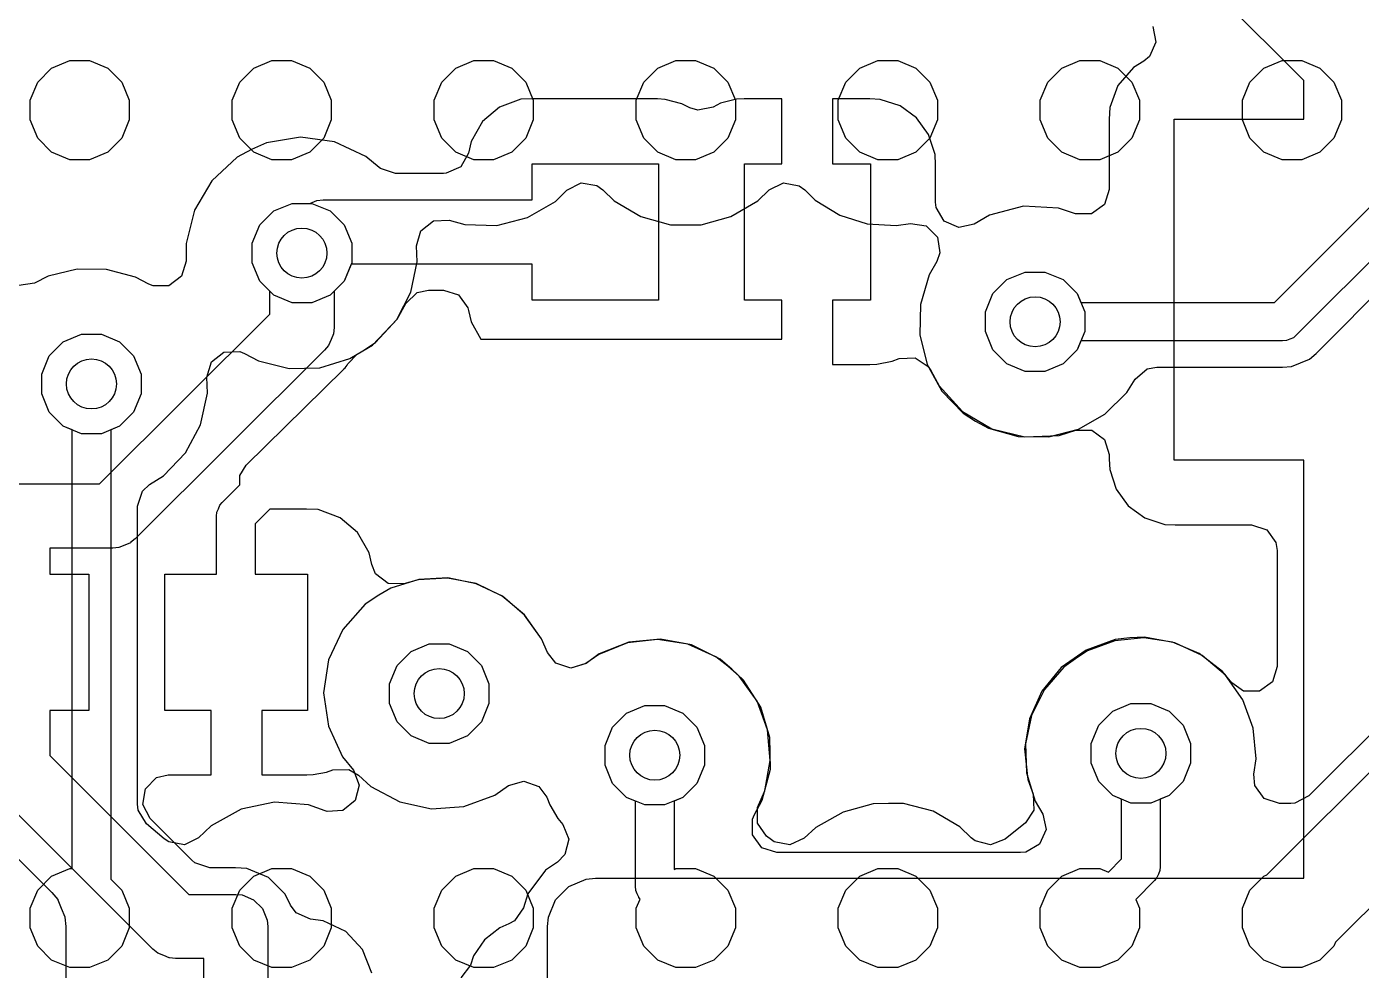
# Model space of a CAD drawing. Header units: inches. Extents: x 3.98 to 8.37, y -7.42 to -0.85.
# Drawn here: x 6.73 to 7.502, y -5.568 to -5.021 of the extents above; entities that cross this region are included whole.
import ezdxf

# ---------------------------------------------------------------- set-up
doc = ezdxf.new("R2010")
doc.units = ezdxf.units.IN
doc.header["$MEASUREMENT"] = 0
doc.layers.add('Bottom Layer', color=153, linetype='CONTINUOUS', true_color=0x4d7fc4)
doc.layers.add('Top Layer', color=13, linetype='CONTINUOUS', true_color=0xc83434)

msp = doc.modelspace()

# ---------------------------------------------------------------- linework, layer by layer
at = {"layer": 'Bottom Layer', "linetype": 'CONTINUOUS'}
for p, q in [((7.46885, -5.05249), (7.41983, -5.00346)), ((7.38141, -5.02118), (7.38327, -5.03016)), ((7.38327, -5.03016), (7.37949, -5.03853)), ((7.37623, -5.04122), (7.37024, -5.04486)), ((7.37949, -5.03853), (7.37623, -5.04122)), ((7.37024, -5.04486), (7.36132, -5.05526)), ((7.36132, -5.05526), (7.35658, -5.06813)), ((7.46885, -5.07486), (7.46885, -5.05249)), ((7.01579, -5.06332), (7.00333, -5.06782)), ((7.02234, -5.06311), (7.01579, -5.06332)), ((7.09474, -5.06311), (7.02234, -5.06311)), ((7.09929, -5.06338), (7.09474, -5.06311)), ((7.10898, -5.06596), (7.09929, -5.06338)), ((7.11349, -5.06817), (7.10898, -5.06596)), ((7.13128, -5.06563), (7.12712, -5.06789)), ((7.14044, -5.06321), (7.13128, -5.06563)), ((7.14503, -5.06311), (7.14044, -5.06321)), ((7.1668, -5.06311), (7.14503, -5.06311)), ((7.1668, -5.10066), (7.1668, -5.06311)), ((7.21767, -5.06311), (7.19604, -5.06311)), ((7.19604, -5.06311), (7.19604, -5.10066)), ((7.22361, -5.06334), (7.21767, -5.06311)), ((7.23517, -5.0671), (7.22361, -5.06334)), ((7.24477, -5.07407), (7.23517, -5.0671)), ((7.00333, -5.06782), (6.99344, -5.07616)), ((7.11809, -5.06956), (7.11349, -5.06817)), ((7.12712, -5.06789), (7.11809, -5.06956)), ((7.25174, -5.08367), (7.24477, -5.07407)), ((7.35658, -5.06813), (7.35632, -5.07485)), ((7.35632, -5.07485), (7.35632, -5.1155)), ((7.3938, -5.27219), (7.3938, -5.07486)), ((7.3938, -5.07486), (7.46885, -5.07486)), ((6.99344, -5.07616), (6.98689, -5.08775)), ((6.86855, -5.08844), (6.85982, -5.0923)), ((6.88827, -5.08531), (6.86855, -5.08844)), ((6.90778, -5.088), (6.88827, -5.08531)), ((6.9259, -5.09636), (6.90778, -5.088)), ((6.98689, -5.08775), (6.98547, -5.09444)), ((7.2555, -5.09523), (7.25174, -5.08367)), ((6.85143, -5.09683), (6.8368, -5.11046)), ((6.85982, -5.0923), (6.85143, -5.09683)), ((6.9337, -5.10282), (6.9259, -5.09636)), ((6.98547, -5.09444), (6.9809, -5.1024)), ((7.25573, -5.10117), (7.2555, -5.09523)), ((6.93444, -5.10339), (6.9337, -5.10282)), ((6.94317, -5.10623), (6.93444, -5.10339)), ((6.9809, -5.1024), (6.97252, -5.10615)), ((7.02232, -5.12156), (7.02232, -5.10066)), ((7.02232, -5.10066), (7.0954, -5.10066)), ((7.0954, -5.10066), (7.0954, -5.17959)), ((7.1451, -5.17959), (7.1451, -5.10066)), ((7.1451, -5.10066), (7.1668, -5.10066)), ((7.19604, -5.10066), (7.21818, -5.10066)), ((7.21818, -5.10066), (7.21818, -5.17959)), ((7.25573, -5.12281), (7.25573, -5.10117)), ((6.8368, -5.11046), (6.82678, -5.12747)), ((6.97094, -5.10623), (6.94317, -5.10623)), ((6.97252, -5.10615), (6.97094, -5.10623)), ((7.35632, -5.1155), (7.35349, -5.12423)), ((6.82678, -5.12747), (6.82195, -5.14685)), ((6.86462, -5.13603), (6.87272, -5.12793)), ((6.87272, -5.12793), (6.88329, -5.12355)), ((6.88329, -5.12355), (6.89366, -5.12355)), ((6.89366, -5.12355), (6.8976, -5.12192)), ((6.8976, -5.12192), (6.90122, -5.12156)), ((6.8976, -5.12192), (6.8976, -5.12192)), ((6.90122, -5.12156), (7.02232, -5.12156)), ((7.25608, -5.12603), (7.25573, -5.12281)), ((7.26075, -5.13393), (7.25608, -5.12603)), ((7.30664, -5.12519), (7.28699, -5.13036)), ((7.32694, -5.12627), (7.30664, -5.12519)), ((7.33672, -5.12957), (7.32694, -5.12627)), ((7.35349, -5.12423), (7.34606, -5.12962)), ((6.86024, -5.14661), (6.86462, -5.13603)), ((7.26917, -5.13759), (7.26075, -5.13393)), ((7.27813, -5.1356), (7.26917, -5.13759)), ((7.28699, -5.13036), (7.27813, -5.1356)), ((7.33688, -5.12962), (7.33672, -5.12957)), ((7.34606, -5.12962), (7.33688, -5.12962)), ((6.82195, -5.14685), (6.82209, -5.15696)), ((6.86024, -5.15806), (6.86024, -5.14661)), ((6.82209, -5.15696), (6.81937, -5.16572)), ((6.86462, -5.16863), (6.86024, -5.15806)), ((6.91753, -5.15869), (6.91342, -5.16863)), ((7.02232, -5.15869), (6.91753, -5.15869)), ((7.02232, -5.17959), (7.02232, -5.15869)), ((6.74206, -5.16578), (6.73423, -5.1697)), ((6.75883, -5.16163), (6.74206, -5.16578)), ((6.7759, -5.16179), (6.75883, -5.16163)), ((6.79259, -5.16624), (6.7759, -5.16179)), ((6.80034, -5.1703), (6.79259, -5.16624)), ((6.81937, -5.16572), (6.81202, -5.17122)), ((7.28894, -5.17579), (7.29703, -5.16769)), ((7.29703, -5.16769), (7.30761, -5.16331)), ((7.30761, -5.16331), (7.31906, -5.16331)), ((7.31906, -5.16331), (7.32964, -5.16769)), ((7.32964, -5.16769), (7.33773, -5.17579)), ((6.73423, -5.1697), (6.72516, -5.17107)), ((6.80284, -5.17134), (6.80034, -5.1703)), ((6.81202, -5.17122), (6.80284, -5.17134)), ((6.87045, -5.17447), (6.86462, -5.16863)), ((6.87045, -5.18774), (6.87045, -5.17447)), ((6.91342, -5.16863), (6.90758, -5.17447)), ((6.90758, -5.17447), (6.90758, -5.19545)), ((6.94911, -5.18152), (6.95575, -5.17519)), ((6.95575, -5.17519), (6.96217, -5.17373)), ((6.96217, -5.17373), (6.97094, -5.17373)), ((6.97094, -5.17373), (6.97967, -5.17657)), ((6.94418, -5.19064), (6.94911, -5.18152)), ((6.97967, -5.17657), (6.98507, -5.18399)), ((7.0954, -5.17959), (7.02232, -5.17959)), ((7.1668, -5.17959), (7.1451, -5.17959)), ((7.1668, -5.20214), (7.1668, -5.17959)), ((7.21818, -5.17959), (7.19604, -5.17959)), ((7.19604, -5.17959), (7.19604, -5.21685)), ((7.28456, -5.18636), (7.28894, -5.17579)), ((7.33773, -5.17579), (7.34211, -5.18636)), ((6.7718, -5.286), (6.87045, -5.18774)), ((6.92985, -5.2056), (6.94418, -5.19064)), ((6.98507, -5.18399), (6.98547, -5.18551)), ((6.98547, -5.18551), (6.98688, -5.19216)), ((7.28456, -5.19781), (7.28456, -5.18636)), ((7.34211, -5.18636), (7.34211, -5.19781)), ((6.90758, -5.19545), (6.90722, -5.19907)), ((6.98688, -5.19216), (6.99259, -5.20214)), ((7.28894, -5.20839), (7.28456, -5.19781)), ((7.34211, -5.19781), (7.33773, -5.20839)), ((6.74279, -5.21182), (6.75089, -5.20372)), ((6.75089, -5.20372), (6.76146, -5.19934)), ((6.76146, -5.19934), (6.77291, -5.19934)), ((6.77291, -5.19934), (6.78349, -5.20372)), ((6.78349, -5.20372), (6.79159, -5.21182)), ((6.90443, -5.20579), (6.90212, -5.2086)), ((6.90444, -5.20578), (6.90443, -5.20579)), ((6.90445, -5.20576), (6.90444, -5.20578)), ((6.90583, -5.20244), (6.90445, -5.20576)), ((6.90722, -5.19911), (6.90583, -5.20244)), ((6.90722, -5.19907), (6.90722, -5.19909)), ((6.90722, -5.19909), (6.90722, -5.19911)), ((6.92095, -5.21091), (6.92985, -5.2056)), ((6.99259, -5.20214), (7.1668, -5.20214)), ((6.73841, -5.22239), (6.74279, -5.21182)), ((6.79159, -5.21182), (6.79597, -5.22239)), ((6.90212, -5.2086), (6.79257, -5.31771)), ((6.91554, -5.21651), (6.92095, -5.21091)), ((7.23055, -5.21494), (7.23472, -5.21339)), ((7.23472, -5.21339), (7.24389, -5.21301)), ((7.24389, -5.21301), (7.25153, -5.2181)), ((7.29703, -5.21649), (7.28894, -5.20839)), ((7.33773, -5.20839), (7.32964, -5.21649)), ((6.85673, -5.27521), (6.91301, -5.21967)), ((6.91301, -5.21967), (6.91332, -5.21936)), ((6.91332, -5.21936), (6.91398, -5.21875)), ((6.91398, -5.21875), (6.9151, -5.21732)), ((6.9151, -5.21732), (6.91554, -5.21651)), ((7.19604, -5.21685), (7.21766, -5.21685)), ((7.21766, -5.21685), (7.22182, -5.21668)), ((7.22182, -5.21668), (7.23055, -5.21494)), ((7.25153, -5.2181), (7.253, -5.22035)), ((7.253, -5.22035), (7.25775, -5.22929)), ((7.30761, -5.22087), (7.29703, -5.21649)), ((7.31906, -5.22087), (7.30761, -5.22087)), ((7.32964, -5.21649), (7.31906, -5.22087)), ((6.73841, -5.23384), (6.73841, -5.22239)), ((6.79597, -5.22239), (6.79597, -5.23384)), ((7.25775, -5.22929), (7.2713, -5.24399)), ((6.74279, -5.24442), (6.73841, -5.23384)), ((6.79597, -5.23384), (6.79159, -5.24442)), ((6.75089, -5.25251), (6.74279, -5.24442)), ((6.79159, -5.24442), (6.78349, -5.25251)), ((7.2713, -5.24399), (7.28828, -5.25405)), ((6.76146, -5.2569), (6.75089, -5.25251)), ((6.78349, -5.25251), (6.77291, -5.2569)), ((6.77291, -5.2569), (6.76146, -5.2569)), ((7.28828, -5.25405), (7.30742, -5.25882)), ((7.30742, -5.25882), (7.32735, -5.25789)), ((7.32735, -5.25789), (7.33696, -5.25482)), ((7.33696, -5.25482), (7.34613, -5.25487)), ((7.34613, -5.25487), (7.35353, -5.26031)), ((7.35353, -5.26031), (7.35632, -5.26897)), ((6.85304, -5.28119), (6.85673, -5.27521)), ((7.35632, -5.26897), (7.35632, -5.2716)), ((7.35632, -5.2716), (7.35655, -5.27754)), ((7.46885, -5.27219), (7.3938, -5.27219)), ((7.46885, -5.51431), (7.46885, -5.27219)), ((6.85304, -5.28649), (6.85304, -5.28119)), ((7.35655, -5.27754), (7.36031, -5.28911)), ((6.72451, -5.286), (6.7718, -5.286)), ((6.84284, -5.29668), (6.85304, -5.28649)), ((7.36031, -5.28911), (7.36728, -5.2987)), ((6.84065, -5.30031), (6.84146, -5.29837)), ((6.84146, -5.29837), (6.84284, -5.29668)), ((6.84146, -5.29837), (6.84146, -5.29837)), ((6.84146, -5.29837), (6.84146, -5.29837)), ((7.36728, -5.2987), (7.37688, -5.30567)), ((6.83958, -5.30456), (6.83979, -5.30239)), ((6.83958, -5.33825), (6.83958, -5.30456)), ((6.83979, -5.30238), (6.84065, -5.30031)), ((6.83979, -5.30239), (6.83979, -5.30238)), ((6.83979, -5.30239), (6.83979, -5.30239)), ((6.87043, -5.30063), (6.86187, -5.30918)), ((6.89173, -5.30063), (6.87043, -5.30063)), ((6.89837, -5.30088), (6.89173, -5.30063)), ((6.9111, -5.30554), (6.89837, -5.30088)), ((6.92123, -5.3141), (6.9111, -5.30554)), ((7.37688, -5.30567), (7.38844, -5.30943)), ((6.86187, -5.30918), (6.86187, -5.33825)), ((6.92795, -5.32588), (6.92123, -5.3141)), ((7.38844, -5.30943), (7.39438, -5.30966)), ((7.39438, -5.30966), (7.43867, -5.30966)), ((7.43867, -5.30966), (7.4474, -5.3125)), ((7.4474, -5.3125), (7.45279, -5.31992)), ((6.78642, -5.32139), (6.78309, -5.32277)), ((6.78975, -5.32002), (6.78642, -5.32139)), ((6.78977, -5.32), (6.78975, -5.32002)), ((6.78978, -5.32), (6.78977, -5.32)), ((6.78981, -5.31997), (6.78978, -5.32)), ((6.79257, -5.31771), (6.78981, -5.31997)), ((7.45279, -5.31992), (7.45352, -5.32451)), ((6.77947, -5.32312), (6.74307, -5.32312)), ((6.74307, -5.32312), (6.74307, -5.33825)), ((6.78302, -5.32277), (6.77947, -5.32312)), ((6.78305, -5.32278), (6.78302, -5.32277)), ((6.78306, -5.32277), (6.78305, -5.32278)), ((6.78309, -5.32277), (6.78306, -5.32277)), ((6.92937, -5.33267), (6.92795, -5.32588)), ((7.45352, -5.32451), (7.45352, -5.39175)), ((6.93162, -5.33797), (6.92937, -5.33267)), ((6.74307, -5.33825), (6.76569, -5.33825)), ((6.76569, -5.33825), (6.76569, -5.41718)), ((6.80961, -5.41718), (6.80961, -5.33825)), ((6.80961, -5.33825), (6.83958, -5.33825)), ((6.86187, -5.33825), (6.89227, -5.33825)), ((6.89227, -5.33825), (6.89227, -5.41718)), ((6.93887, -5.3436), (6.93162, -5.33797)), ((6.94804, -5.34389), (6.93887, -5.3436)), ((6.95633, -5.34149), (6.94804, -5.34389)), ((6.97333, -5.34047), (6.95633, -5.34149)), ((6.98982, -5.3437), (6.97333, -5.34047)), ((7.00498, -5.35095), (6.98982, -5.3437)), ((7.01785, -5.36176), (7.00498, -5.35095)), ((7.02773, -5.37563), (7.01785, -5.36176)), ((7.03105, -5.38359), (7.02773, -5.37563)), ((7.09646, -5.37583), (7.07828, -5.3776)), ((7.11443, -5.37914), (7.09646, -5.37583)), ((7.37626, -5.37512), (7.35957, -5.37682)), ((7.39284, -5.37765), (7.37626, -5.37512)), ((6.94406, -5.39109), (6.95216, -5.38299)), ((6.95216, -5.38299), (6.96273, -5.37861)), ((6.96273, -5.37861), (6.97418, -5.37861)), ((6.97418, -5.37861), (6.98476, -5.38299)), ((6.98476, -5.38299), (6.99286, -5.39109)), ((7.03597, -5.38984), (7.03105, -5.38359)), ((7.07828, -5.3776), (7.06106, -5.38443)), ((7.131, -5.3874), (7.11443, -5.37914)), ((7.34363, -5.3827), (7.33673, -5.38718)), ((7.35957, -5.37682), (7.34363, -5.3827)), ((7.40827, -5.38423), (7.39284, -5.37765)), ((6.61057, -5.38918), (6.74417, -5.52244)), ((6.93968, -5.40166), (6.94406, -5.39109)), ((6.99286, -5.39109), (6.99724, -5.40166)), ((7.04469, -5.39271), (7.03597, -5.38984)), ((7.05343, -5.38992), (7.04469, -5.39271)), ((7.06106, -5.38443), (7.05343, -5.38992)), ((7.13787, -5.3933), (7.131, -5.3874)), ((7.33673, -5.38718), (7.33004, -5.39204)), ((7.42174, -5.39459), (7.40827, -5.38423)), ((7.45352, -5.39175), (7.45068, -5.40048)), ((7.14449, -5.39953), (7.13787, -5.3933)), ((7.15455, -5.41519), (7.14449, -5.39953)), ((7.33004, -5.39204), (7.31879, -5.40491)), ((7.42724, -5.40122), (7.42174, -5.39459)), ((6.93968, -5.41311), (6.93968, -5.40166)), ((6.99724, -5.40166), (6.99724, -5.41311)), ((7.31879, -5.40491), (7.31124, -5.41999)), ((7.43408, -5.40587), (7.42724, -5.40122)), ((7.44326, -5.40587), (7.43408, -5.40587)), ((7.45068, -5.40048), (7.44326, -5.40587)), ((6.94406, -5.42369), (6.93968, -5.41311)), ((6.99724, -5.41311), (6.99286, -5.42369)), ((7.07691, -5.41866), (7.08749, -5.41427)), ((7.08749, -5.41427), (7.09893, -5.41427)), ((7.09893, -5.41427), (7.10951, -5.41866)), ((7.35828, -5.41756), (7.36885, -5.41318)), ((7.36885, -5.41318), (7.3803, -5.41318)), ((7.3803, -5.41318), (7.39088, -5.41756)), ((6.76569, -5.41718), (6.74307, -5.41718)), ((6.74307, -5.41718), (6.74307, -5.44318)), ((6.83647, -5.41718), (6.80961, -5.41718)), ((6.83647, -5.45437), (6.83647, -5.41718)), ((6.89227, -5.41718), (6.8657, -5.41718)), ((6.8657, -5.41718), (6.8657, -5.45437)), ((7.06881, -5.42675), (7.07691, -5.41866)), ((7.10951, -5.41866), (7.11761, -5.42675)), ((7.15988, -5.43277), (7.15455, -5.41519)), ((7.31124, -5.41999), (7.30771, -5.43648)), ((7.35018, -5.42565), (7.35828, -5.41756)), ((7.39088, -5.41756), (7.39898, -5.42565)), ((6.95216, -5.43179), (6.94406, -5.42369)), ((6.99286, -5.42369), (6.98476, -5.43179)), ((7.06443, -5.43733), (7.06881, -5.42675)), ((7.11761, -5.42675), (7.12199, -5.43733)), ((7.3458, -5.43623), (7.35018, -5.42565)), ((7.39898, -5.42565), (7.40336, -5.43623)), ((6.96273, -5.43617), (6.95216, -5.43179)), ((6.97418, -5.43617), (6.96273, -5.43617)), ((6.98476, -5.43179), (6.97418, -5.43617)), ((7.06443, -5.44878), (7.06443, -5.43733)), ((7.12199, -5.43733), (7.12199, -5.44878)), ((7.1602, -5.45114), (7.15988, -5.43277)), ((7.30771, -5.43648), (7.30845, -5.45333)), ((7.3458, -5.44768), (7.3458, -5.43623)), ((7.40336, -5.43623), (7.40336, -5.44768)), ((6.74307, -5.44318), (6.82355, -5.52359)), ((6.89544, -5.45424), (6.90318, -5.4528)), ((6.90318, -5.4528), (6.90693, -5.45151)), ((6.90693, -5.45151), (6.91611, -5.45137)), ((6.91611, -5.45137), (6.92175, -5.45459)), ((7.06881, -5.45935), (7.06443, -5.44878)), ((7.12199, -5.44878), (7.11761, -5.45935)), ((7.15543, -5.46913), (7.1602, -5.45114)), ((7.30845, -5.45333), (7.31345, -5.46965)), ((7.35018, -5.45826), (7.3458, -5.44768)), ((7.40336, -5.44768), (7.39898, -5.45826)), ((6.79839, -5.46247), (6.80488, -5.45598)), ((6.80488, -5.45598), (6.81162, -5.45437)), ((6.81162, -5.45437), (6.83647, -5.45437)), ((6.8657, -5.45437), (6.89176, -5.45437)), ((6.89176, -5.45437), (6.89544, -5.45424)), ((6.92175, -5.45459), (6.92889, -5.4611)), ((6.92889, -5.4611), (6.94567, -5.47009)), ((7.00063, -5.46608), (7.00859, -5.46062)), ((7.00859, -5.46062), (7.0174, -5.45803)), ((7.0174, -5.45803), (7.02604, -5.4611)), ((7.02604, -5.4611), (7.03078, -5.46738)), ((7.07691, -5.46745), (7.06881, -5.45935)), ((7.11761, -5.45935), (7.10951, -5.46745)), ((7.35828, -5.46635), (7.35018, -5.45826)), ((7.39898, -5.45826), (7.39088, -5.46635)), ((6.80274, -5.55528), (6.71139, -5.464)), ((6.79696, -5.47154), (6.79839, -5.46247)), ((6.98276, -5.47266), (7.00063, -5.46608)), ((7.03078, -5.46738), (7.03249, -5.47167)), ((7.08749, -5.47183), (7.07691, -5.46745)), ((7.10951, -5.46745), (7.09893, -5.47183)), ((7.36885, -5.47074), (7.35828, -5.46635)), ((7.39088, -5.46635), (7.3803, -5.47074)), ((6.80112, -5.47972), (6.79696, -5.47154)), ((6.94567, -5.47009), (6.96403, -5.474)), ((6.96403, -5.474), (6.98276, -5.47266)), ((7.03249, -5.47167), (7.03717, -5.47959)), ((7.09893, -5.47183), (7.08749, -5.47183)), ((7.15087, -5.4774), (7.15543, -5.46913)), ((7.31345, -5.46965), (7.31778, -5.47712)), ((7.3803, -5.47074), (7.36885, -5.47074)), ((6.82524, -5.50383), (6.80112, -5.47972)), ((7.03717, -5.47959), (7.04011, -5.48312)), ((7.04011, -5.48312), (7.0435, -5.49165)), ((7.14976, -5.47997), (7.15087, -5.4774)), ((7.14976, -5.48915), (7.14976, -5.47997)), ((7.31778, -5.47712), (7.3197, -5.4861)), ((7.0435, -5.49165), (7.04123, -5.50054)), ((7.15515, -5.49658), (7.14976, -5.48915)), ((7.3197, -5.4861), (7.31598, -5.49449)), ((7.16388, -5.49941), (7.15515, -5.49658)), ((7.30493, -5.49941), (7.16388, -5.49941)), ((7.30804, -5.49909), (7.30493, -5.49941)), ((7.31598, -5.49449), (7.30804, -5.49909)), ((6.82701, -5.50535), (6.82524, -5.50383)), ((6.83574, -5.50818), (6.82701, -5.50535)), ((7.037, -5.50491), (7.02995, -5.50967)), ((7.04123, -5.50054), (7.037, -5.50491)), ((6.85063, -5.50818), (6.83574, -5.50818)), ((6.85709, -5.50859), (6.85063, -5.50818)), ((6.86958, -5.51392), (6.85709, -5.50859)), ((6.87926, -5.52353), (6.86958, -5.51392)), ((7.02995, -5.50967), (7.01981, -5.52328)), ((7.04354, -5.519), (7.05358, -5.51484)), ((7.05358, -5.51484), (7.05901, -5.51431)), ((7.05901, -5.51431), (7.39168, -5.51431)), ((7.39168, -5.51431), (7.46885, -5.51431)), ((6.74417, -5.52244), (6.74764, -5.52665)), ((7.03586, -5.52668), (7.04354, -5.519)), ((6.74764, -5.52665), (6.74765, -5.52667)), ((6.74765, -5.52667), (6.74766, -5.52668)), ((6.74766, -5.52668), (6.74972, -5.53165)), ((6.82355, -5.52359), (6.85072, -5.52359)), ((6.85072, -5.52359), (6.85434, -5.52395)), ((6.85434, -5.52395), (6.86104, -5.52672)), ((6.86104, -5.52672), (6.86616, -5.53184)), ((6.88232, -5.52981), (6.87926, -5.52353)), ((6.88562, -5.53423), (6.88232, -5.52981)), ((7.01981, -5.52328), (7.01727, -5.53138)), ((7.0317, -5.53672), (7.03586, -5.52668)), ((6.74972, -5.53165), (6.75181, -5.53669)), ((6.75181, -5.53669), (6.75181, -5.5367)), ((6.75181, -5.5367), (6.75182, -5.53672)), ((6.75182, -5.53672), (6.75235, -5.54215)), ((6.86616, -5.53184), (6.86893, -5.53853)), ((6.86893, -5.53853), (6.86929, -5.54215)), ((6.89396, -5.53805), (6.88562, -5.53423)), ((6.90135, -5.5389), (6.89396, -5.53805)), ((7.01727, -5.53138), (7.01196, -5.53887)), ((7.03116, -5.54215), (7.0317, -5.53672)), ((6.75235, -5.54215), (6.75235, -5.57584)), ((6.86929, -5.54215), (6.86929, -5.57584)), ((6.91446, -5.54519), (6.90135, -5.5389)), ((6.92414, -5.5556), (6.91446, -5.54519)), ((7.00352, -5.54288), (6.99464, -5.54986)), ((7.00885, -5.54064), (7.00352, -5.54288)), ((7.01196, -5.53887), (7.00885, -5.54064)), ((7.03116, -5.57584), (7.03116, -5.54215)), ((6.99464, -5.54986), (6.9883, -5.55913)), ((6.80554, -5.55758), (6.80274, -5.55528)), ((6.80555, -5.55759), (6.80554, -5.55758)), ((6.80556, -5.55759), (6.80555, -5.55759)), ((6.80555, -5.55759), (6.80555, -5.55759)), ((6.80898, -5.55901), (6.80556, -5.55759)), ((6.81224, -5.56036), (6.80898, -5.55901)), ((6.81225, -5.56036), (6.81224, -5.56036)), ((6.81226, -5.56036), (6.81225, -5.56036)), ((6.81225, -5.56036), (6.81225, -5.56036)), ((6.81586, -5.56072), (6.81226, -5.56036)), ((6.83216, -5.56072), (6.81586, -5.56072)), ((6.83216, -5.57584), (6.83216, -5.56072)), ((6.92948, -5.56913), (6.92414, -5.5556)), ((6.9883, -5.55913), (6.98649, -5.56454)), ((6.98649, -5.56454), (6.98104, -5.57192))]:
    msp.add_line(p, q, dxfattribs=at)
at = {"layer": 'Bottom Layer'}
for centre in [(6.88902, -5.15233), (7.31333, -5.19209), (6.76719, -5.22812), (6.96846, -5.40739), (7.09321, -5.44305), (7.37458, -5.44196)]:
    msp.add_circle(centre, 0.01447, dxfattribs=at)
at = {"layer": 'Top Layer', "linetype": 'CONTINUOUS'}
for p, q in [((6.74415, -5.0453), (6.75469, -5.04093)), ((6.75469, -5.04093), (6.7661, -5.04093)), ((6.7661, -5.04093), (6.77663, -5.0453)), ((6.86108, -5.0453), (6.87162, -5.04093)), ((6.87162, -5.04093), (6.88303, -5.04093)), ((6.88303, -5.04093), (6.89357, -5.0453)), ((6.97802, -5.0453), (6.98855, -5.04093)), ((6.98855, -5.04093), (6.99996, -5.04093)), ((6.99996, -5.04093), (7.0105, -5.0453)), ((7.09495, -5.0453), (7.10549, -5.04093)), ((7.10549, -5.04093), (7.11689, -5.04093)), ((7.11689, -5.04093), (7.12743, -5.0453)), ((7.21188, -5.0453), (7.22242, -5.04093)), ((7.22242, -5.04093), (7.23382, -5.04093)), ((7.23382, -5.04093), (7.24436, -5.0453)), ((7.32881, -5.0453), (7.33935, -5.04093)), ((7.33935, -5.04093), (7.35076, -5.04093)), ((7.35076, -5.04093), (7.36129, -5.0453)), ((7.44574, -5.0453), (7.45628, -5.04093)), ((7.45628, -5.04093), (7.46769, -5.04093)), ((7.46769, -5.04093), (7.47823, -5.0453)), ((6.73609, -5.05336), (6.74415, -5.0453)), ((6.77663, -5.0453), (6.7847, -5.05336)), ((6.85302, -5.05336), (6.86108, -5.0453)), ((6.89357, -5.0453), (6.90163, -5.05336)), ((6.96995, -5.05336), (6.97802, -5.0453)), ((7.0105, -5.0453), (7.01856, -5.05336)), ((7.08688, -5.05336), (7.09495, -5.0453)), ((7.12743, -5.0453), (7.13549, -5.05336)), ((7.20381, -5.05336), (7.21188, -5.0453)), ((7.24436, -5.0453), (7.25243, -5.05336)), ((7.32075, -5.05336), (7.32881, -5.0453)), ((7.36129, -5.0453), (7.36936, -5.05336)), ((7.43768, -5.05336), (7.44574, -5.0453)), ((7.47823, -5.0453), (7.48629, -5.05336)), ((6.73172, -5.0639), (6.73609, -5.05336)), ((6.7847, -5.05336), (6.78906, -5.0639)), ((6.84865, -5.0639), (6.85302, -5.05336)), ((6.90163, -5.05336), (6.906, -5.0639)), ((6.96559, -5.0639), (6.96995, -5.05336)), ((7.01856, -5.05336), (7.02293, -5.0639)), ((7.08252, -5.0639), (7.08688, -5.05336)), ((7.13549, -5.05336), (7.13986, -5.0639)), ((7.19945, -5.0639), (7.20381, -5.05336)), ((7.25243, -5.05336), (7.25679, -5.0639)), ((7.31638, -5.0639), (7.32075, -5.05336)), ((7.36936, -5.05336), (7.37372, -5.0639)), ((7.43331, -5.0639), (7.43768, -5.05336)), ((7.48629, -5.05336), (7.49066, -5.0639)), ((6.73172, -5.0753), (6.73172, -5.0639)), ((6.78906, -5.0639), (6.78906, -5.0753)), ((6.84865, -5.0753), (6.84865, -5.0639)), ((6.906, -5.0639), (6.906, -5.0753)), ((6.96559, -5.0753), (6.96559, -5.0639)), ((7.02293, -5.0639), (7.02293, -5.0753)), ((7.08252, -5.0753), (7.08252, -5.0639)), ((7.13986, -5.0639), (7.13986, -5.0753)), ((7.19945, -5.0753), (7.19945, -5.0639)), ((7.25679, -5.0639), (7.25679, -5.0753)), ((7.31638, -5.0753), (7.31638, -5.0639)), ((7.37372, -5.0639), (7.37372, -5.0753)), ((7.43331, -5.0753), (7.43331, -5.0639)), ((7.49066, -5.0639), (7.49066, -5.0753)), ((6.73609, -5.08584), (6.73172, -5.0753)), ((6.78906, -5.0753), (6.7847, -5.08584)), ((6.85302, -5.08584), (6.84865, -5.0753)), ((6.906, -5.0753), (6.90163, -5.08584)), ((6.96995, -5.08584), (6.96559, -5.0753)), ((7.02293, -5.0753), (7.01856, -5.08584)), ((7.08688, -5.08584), (7.08252, -5.0753)), ((7.13986, -5.0753), (7.13549, -5.08584)), ((7.20381, -5.08584), (7.19945, -5.0753)), ((7.25679, -5.0753), (7.25243, -5.08584)), ((7.32075, -5.08584), (7.31638, -5.0753)), ((7.37372, -5.0753), (7.36936, -5.08584)), ((7.43768, -5.08584), (7.43331, -5.0753)), ((7.45202, -5.18094), (7.55233, -5.08034)), ((7.49066, -5.0753), (7.48629, -5.08584)), ((6.74415, -5.09391), (6.73609, -5.08584)), ((6.7847, -5.08584), (6.77663, -5.09391)), ((6.86108, -5.09391), (6.85302, -5.08584)), ((6.90163, -5.08584), (6.89357, -5.09391)), ((6.97802, -5.09391), (6.96995, -5.08584)), ((7.01856, -5.08584), (7.0105, -5.09391)), ((7.09495, -5.09391), (7.08688, -5.08584)), ((7.13549, -5.08584), (7.12743, -5.09391)), ((7.21188, -5.09391), (7.20381, -5.08584)), ((7.25243, -5.08584), (7.24436, -5.09391)), ((7.32881, -5.09391), (7.32075, -5.08584)), ((7.36936, -5.08584), (7.36129, -5.09391)), ((7.44574, -5.09391), (7.43768, -5.08584)), ((7.48629, -5.08584), (7.47823, -5.09391)), ((6.75469, -5.09827), (6.74415, -5.09391)), ((6.7661, -5.09827), (6.75469, -5.09827)), ((6.77663, -5.09391), (6.7661, -5.09827)), ((6.87162, -5.09827), (6.86108, -5.09391)), ((6.88303, -5.09827), (6.87162, -5.09827)), ((6.89357, -5.09391), (6.88303, -5.09827)), ((6.98855, -5.09827), (6.97802, -5.09391)), ((6.99996, -5.09827), (6.98855, -5.09827)), ((7.0105, -5.09391), (6.99996, -5.09827)), ((7.10549, -5.09827), (7.09495, -5.09391)), ((7.11689, -5.09827), (7.10549, -5.09827)), ((7.12743, -5.09391), (7.11689, -5.09827)), ((7.22242, -5.09827), (7.21188, -5.09391)), ((7.23382, -5.09827), (7.22242, -5.09827)), ((7.24436, -5.09391), (7.23382, -5.09827)), ((7.33935, -5.09827), (7.32881, -5.09391)), ((7.35076, -5.09827), (7.33935, -5.09827)), ((7.36129, -5.09391), (7.35076, -5.09827)), ((7.45628, -5.09827), (7.44574, -5.09391)), ((7.46769, -5.09827), (7.45628, -5.09827)), ((7.56805, -5.09614), (7.46454, -5.19996)), ((7.47823, -5.09391), (7.46769, -5.09827)), ((7.04242, -5.11583), (7.05065, -5.11177)), ((7.05065, -5.11177), (7.0597, -5.11331)), ((7.0597, -5.11331), (7.0631, -5.11577)), ((7.15942, -5.11577), (7.16768, -5.11175)), ((7.16768, -5.11175), (7.17671, -5.11336)), ((7.17671, -5.11336), (7.18003, -5.11577)), ((7.03569, -5.12241), (7.04242, -5.11583)), ((7.0631, -5.11577), (7.06968, -5.1221)), ((7.15285, -5.1221), (7.15942, -5.11577)), ((7.18003, -5.11577), (7.18614, -5.12165)), ((6.86462, -5.13603), (6.87272, -5.12793)), ((6.87272, -5.12793), (6.88329, -5.12355)), ((6.88329, -5.12355), (6.89474, -5.12355)), ((6.89474, -5.12355), (6.90532, -5.12793)), ((6.90532, -5.12793), (6.91342, -5.13603)), ((7.01963, -5.13176), (7.03569, -5.12241)), ((7.06968, -5.1221), (7.08521, -5.13124)), ((7.13731, -5.13124), (7.15285, -5.1221)), ((7.18614, -5.12165), (7.20041, -5.13042)), ((6.86024, -5.14661), (6.86462, -5.13603)), ((6.91342, -5.13603), (6.9178, -5.14661)), ((6.95786, -5.13941), (6.96507, -5.13372)), ((6.96507, -5.13372), (6.97416, -5.13334)), ((6.97416, -5.13334), (6.98325, -5.13585)), ((6.98325, -5.13585), (7.00184, -5.13631)), ((7.00184, -5.13631), (7.01963, -5.13176)), ((7.08521, -5.13124), (7.10237, -5.13592)), ((7.10237, -5.13592), (7.12015, -5.13592)), ((7.12015, -5.13592), (7.13731, -5.13124)), ((7.20041, -5.13042), (7.21617, -5.13542)), ((7.21617, -5.13542), (7.23289, -5.13646)), ((7.23289, -5.13646), (7.24128, -5.13517)), ((7.24128, -5.13517), (7.25034, -5.13664)), ((7.25034, -5.13664), (7.2568, -5.14316)), ((6.95537, -5.14824), (6.95786, -5.13941)), ((7.2568, -5.14316), (7.2582, -5.15223)), ((7.47608, -5.21056), (7.54797, -5.13794)), ((6.86024, -5.15806), (6.86024, -5.14661)), ((6.9178, -5.14661), (6.9178, -5.15806)), ((6.95573, -5.15736), (6.95537, -5.14824)), ((7.2582, -5.15223), (7.25646, -5.15717)), ((6.86462, -5.16863), (6.86024, -5.15806)), ((6.9178, -5.15806), (6.91342, -5.16863)), ((6.9521, -5.175), (6.95573, -5.15736)), ((7.25646, -5.15717), (7.252, -5.16502)), ((7.252, -5.16502), (7.24702, -5.18213)), ((7.28894, -5.17579), (7.29703, -5.16769)), ((7.29703, -5.16769), (7.30761, -5.16331)), ((7.30761, -5.16331), (7.31906, -5.16331)), ((7.31906, -5.16331), (7.32964, -5.16769)), ((7.32964, -5.16769), (7.33773, -5.17579)), ((6.87272, -5.17673), (6.86462, -5.16863)), ((6.91342, -5.16863), (6.90532, -5.17673)), ((6.94395, -5.19081), (6.9521, -5.175)), ((6.88329, -5.18111), (6.87272, -5.17673)), ((6.89474, -5.18111), (6.88329, -5.18111)), ((6.90532, -5.17673), (6.89474, -5.18111)), ((7.24702, -5.18213), (7.24666, -5.19972)), ((7.28456, -5.18636), (7.28894, -5.17579)), ((7.33773, -5.17579), (7.33987, -5.18094)), ((7.33987, -5.18094), (7.45202, -5.18094)), ((6.93167, -5.20403), (6.94395, -5.19081)), ((7.28456, -5.19781), (7.28456, -5.18636)), ((7.28894, -5.20839), (7.28456, -5.19781)), ((6.74279, -5.21182), (6.75089, -5.20372)), ((6.75089, -5.20372), (6.76146, -5.19934)), ((6.76146, -5.19934), (6.77291, -5.19934)), ((6.77291, -5.19934), (6.78349, -5.20372)), ((6.78349, -5.20372), (6.79159, -5.21182)), ((6.92432, -5.20888), (6.93167, -5.20403)), ((7.24666, -5.19972), (7.25087, -5.2168)), ((7.33987, -5.20323), (7.33773, -5.20839)), ((7.45665, -5.20323), (7.33987, -5.20323)), ((7.45882, -5.20302), (7.45665, -5.20323)), ((7.45883, -5.20302), (7.45882, -5.20302)), ((7.45884, -5.20302), (7.45883, -5.20302)), ((7.46088, -5.20217), (7.45884, -5.20302)), ((7.46284, -5.20135), (7.46088, -5.20217)), ((7.46285, -5.20135), (7.46284, -5.20135)), ((7.46454, -5.19996), (7.46285, -5.20135)), ((7.46285, -5.20135), (7.46285, -5.20135)), ((6.73841, -5.22239), (6.74279, -5.21182)), ((6.79159, -5.21182), (6.79597, -5.22239)), ((6.83663, -5.21529), (6.84389, -5.20968)), ((6.84389, -5.20968), (6.85306, -5.20941)), ((6.85306, -5.20941), (6.85579, -5.21051)), ((6.85579, -5.21051), (6.86394, -5.21478)), ((6.89939, -5.21871), (6.91672, -5.21339)), ((6.91672, -5.21339), (6.92432, -5.20888)), ((7.29703, -5.21649), (7.28894, -5.20839)), ((7.33773, -5.20839), (7.32964, -5.21649)), ((7.46174, -5.218), (7.47225, -5.2138)), ((7.47225, -5.2138), (7.47608, -5.21056)), ((6.83405, -5.2241), (6.83663, -5.21529)), ((6.86394, -5.21478), (6.88152, -5.21918)), ((6.88152, -5.21918), (6.89939, -5.21871)), ((7.25087, -5.2168), (7.25937, -5.2322)), ((7.30761, -5.22087), (7.29703, -5.21649)), ((7.31906, -5.22087), (7.30761, -5.22087)), ((7.32964, -5.21649), (7.31906, -5.22087)), ((7.37126, -5.2253), (7.37829, -5.21939)), ((7.37829, -5.21939), (7.38386, -5.21831)), ((7.38386, -5.21831), (7.45651, -5.21831)), ((7.45651, -5.21831), (7.46174, -5.218)), ((6.73841, -5.23384), (6.73841, -5.22239)), ((6.79597, -5.22239), (6.79597, -5.23384)), ((6.83433, -5.23353), (6.83405, -5.2241)), ((7.36647, -5.23298), (7.37126, -5.2253)), ((6.74279, -5.24442), (6.73841, -5.23384)), ((6.79597, -5.23384), (6.79159, -5.24442)), ((6.83036, -5.25172), (6.83433, -5.23353)), ((7.25937, -5.2322), (7.27174, -5.24502)), ((7.35375, -5.24554), (7.36647, -5.23298)), ((6.75089, -5.25251), (6.74279, -5.24442)), ((6.79159, -5.24442), (6.78349, -5.25251)), ((7.27174, -5.24502), (7.27891, -5.24963)), ((6.75604, -5.25465), (6.75089, -5.25251)), ((6.78349, -5.25251), (6.77833, -5.25465)), ((6.82171, -5.26793), (6.83036, -5.25172)), ((7.27891, -5.24963), (7.28641, -5.25376)), ((7.33839, -5.25426), (7.35375, -5.24554)), ((6.75604, -5.50866), (6.75604, -5.25465)), ((6.77833, -5.25465), (6.77833, -5.51472)), ((7.28641, -5.25376), (7.30365, -5.25855)), ((7.30365, -5.25855), (7.3213, -5.2587)), ((7.3213, -5.2587), (7.33839, -5.25426)), ((6.8088, -5.28134), (6.82171, -5.26793)), ((6.8008, -5.28636), (6.8088, -5.28134)), ((6.79385, -5.29893), (6.79669, -5.29021)), ((6.79669, -5.29021), (6.8008, -5.28636)), ((6.79385, -5.47141), (6.79385, -5.29893)), ((6.95674, -5.34125), (6.94049, -5.34628)), ((6.97349, -5.34041), (6.95674, -5.34125)), ((6.98992, -5.34375), (6.97349, -5.34041)), ((7.00502, -5.35105), (6.98992, -5.34375)), ((6.93346, -5.3503), (6.92562, -5.35555)), ((6.94049, -5.34628), (6.93346, -5.3503)), ((7.01784, -5.36187), (7.00502, -5.35105)), ((6.92562, -5.35555), (6.91259, -5.37025)), ((7.02772, -5.37571), (7.01784, -5.36187)), ((6.91259, -5.37025), (6.9044, -5.38783)), ((7.03108, -5.38365), (7.02772, -5.37571)), ((7.09488, -5.37604), (7.07735, -5.37802)), ((7.1123, -5.37879), (7.09488, -5.37604)), ((7.35972, -5.3761), (7.34293, -5.38218)), ((7.36823, -5.37514), (7.35972, -5.3761)), ((7.37674, -5.37474), (7.36823, -5.37514)), ((7.39422, -5.37793), (7.37674, -5.37474)), ((6.94406, -5.39109), (6.95216, -5.38299)), ((6.95216, -5.38299), (6.96273, -5.37861)), ((6.96273, -5.37861), (6.97418, -5.37861)), ((6.97418, -5.37861), (6.98476, -5.38299)), ((6.98476, -5.38299), (6.99286, -5.39109)), ((7.03593, -5.38981), (7.03108, -5.38365)), ((7.07735, -5.37802), (7.06076, -5.38468)), ((7.12859, -5.38618), (7.1123, -5.37879)), ((7.34293, -5.38218), (7.32853, -5.39234)), ((7.41007, -5.3854), (7.39422, -5.37793)), ((7.55487, -5.38352), (7.47183, -5.46656)), ((6.9044, -5.38783), (6.90156, -5.40702)), ((6.93968, -5.40166), (6.94406, -5.39109)), ((6.99286, -5.39109), (6.99724, -5.40166)), ((7.04463, -5.39271), (7.03593, -5.38981)), ((7.05339, -5.38995), (7.04463, -5.39271)), ((7.06076, -5.38468), (7.05339, -5.38995)), ((7.13543, -5.39152), (7.12859, -5.38618)), ((7.142, -5.39722), (7.13543, -5.39152)), ((7.42348, -5.39668), (7.41007, -5.3854)), ((7.15241, -5.41182), (7.142, -5.39722)), ((7.32853, -5.39234), (7.31731, -5.40593)), ((7.43354, -5.41102), (7.42348, -5.39668)), ((7.4475, -5.5123), (7.56581, -5.39405)), ((6.90156, -5.40702), (6.90431, -5.42621)), ((6.93968, -5.41311), (6.93968, -5.40166)), ((6.99724, -5.40166), (6.99724, -5.41311)), ((7.31731, -5.40593), (7.31006, -5.422)), ((6.94406, -5.42369), (6.93968, -5.41311)), ((6.99724, -5.41311), (6.99286, -5.42369)), ((7.07691, -5.41866), (7.08749, -5.41427)), ((7.08749, -5.41427), (7.09893, -5.41427)), ((7.09893, -5.41427), (7.10951, -5.41866)), ((7.15853, -5.42842), (7.15241, -5.41182)), ((7.35828, -5.41756), (7.36885, -5.41318)), ((7.36885, -5.41318), (7.3803, -5.41318)), ((7.3803, -5.41318), (7.39088, -5.41756)), ((7.43959, -5.42746), (7.43354, -5.41102)), ((7.06881, -5.42675), (7.07691, -5.41866)), ((7.10951, -5.41866), (7.11761, -5.42675)), ((7.31006, -5.422), (7.3073, -5.4394)), ((7.35018, -5.42565), (7.35828, -5.41756)), ((7.39088, -5.41756), (7.39898, -5.42565)), ((6.90431, -5.42621), (6.91253, -5.44406)), ((6.95216, -5.43179), (6.94406, -5.42369)), ((6.99286, -5.42369), (6.98476, -5.43179)), ((7.06443, -5.43733), (7.06881, -5.42675)), ((7.11761, -5.42675), (7.12199, -5.43733)), ((7.16007, -5.44604), (7.15853, -5.42842)), ((7.3458, -5.43623), (7.35018, -5.42565)), ((7.39898, -5.42565), (7.40336, -5.43623)), ((7.44124, -5.44515), (7.43959, -5.42746)), ((6.96273, -5.43617), (6.95216, -5.43179)), ((6.97418, -5.43617), (6.96273, -5.43617)), ((6.98476, -5.43179), (6.97418, -5.43617)), ((7.06443, -5.44878), (7.06443, -5.43733)), ((7.12199, -5.43733), (7.12199, -5.44878)), ((7.3458, -5.44768), (7.3458, -5.43623)), ((7.40336, -5.43623), (7.40336, -5.44768)), ((6.91253, -5.44406), (6.91884, -5.45176)), ((7.3073, -5.4394), (7.30924, -5.45713)), ((7.44003, -5.45407), (7.44124, -5.44515)), ((7.59702, -5.44159), (7.48722, -5.55133)), ((6.91884, -5.45176), (6.92219, -5.46031)), ((7.06881, -5.45935), (7.06443, -5.44878)), ((7.12199, -5.44878), (7.11761, -5.45935)), ((7.15687, -5.46369), (7.16007, -5.44604)), ((7.35018, -5.45826), (7.3458, -5.44768)), ((7.40336, -5.44768), (7.39898, -5.45826)), ((6.92219, -5.46031), (6.91987, -5.46919)), ((7.07691, -5.46745), (7.06881, -5.45935)), ((7.11761, -5.45935), (7.10951, -5.46745)), ((7.30924, -5.45713), (7.31231, -5.46562)), ((7.35828, -5.46635), (7.35018, -5.45826)), ((7.39898, -5.45826), (7.39088, -5.46635)), ((7.44063, -5.46065), (7.44003, -5.45407)), ((7.44602, -5.46808), (7.44063, -5.46065)), ((7.08206, -5.46959), (7.07691, -5.46745)), ((7.10951, -5.46745), (7.10436, -5.46959)), ((7.15321, -5.47201), (7.15687, -5.46369)), ((7.31231, -5.46562), (7.31262, -5.47479)), ((7.36343, -5.46849), (7.35828, -5.46635)), ((7.36343, -5.50308), (7.36343, -5.46849)), ((7.39088, -5.46635), (7.38572, -5.46849)), ((7.38572, -5.46849), (7.38572, -5.50766)), ((7.45475, -5.47091), (7.44602, -5.46808)), ((7.47183, -5.46656), (7.46365, -5.47073)), ((6.79425, -5.47485), (6.79385, -5.47141)), ((6.79904, -5.48268), (6.79425, -5.47485)), ((6.85388, -5.47429), (6.83649, -5.48391)), ((6.87307, -5.47017), (6.85388, -5.47429)), ((6.89289, -5.4718), (6.87307, -5.47017)), ((6.9024, -5.47517), (6.89289, -5.4718)), ((6.90361, -5.47555), (6.9024, -5.47517)), ((6.91277, -5.47501), (6.90361, -5.47555)), ((6.91987, -5.46919), (6.91277, -5.47501)), ((7.08206, -5.51913), (7.08206, -5.46959)), ((7.10436, -5.46959), (7.10436, -5.50913)), ((7.15261, -5.48236), (7.15275, -5.47318)), ((7.15275, -5.47318), (7.15321, -5.47201)), ((7.2022, -5.47596), (7.18652, -5.48493)), ((7.21963, -5.47126), (7.2022, -5.47596)), ((7.22842, -5.47091), (7.21963, -5.47126)), ((7.23712, -5.47099), (7.22842, -5.47091)), ((7.2544, -5.47545), (7.23712, -5.47099)), ((7.26981, -5.48447), (7.2544, -5.47545)), ((7.31262, -5.47479), (7.30772, -5.4822)), ((7.46133, -5.47091), (7.45475, -5.47091)), ((7.46365, -5.47073), (7.46133, -5.47091)), ((6.80927, -5.49145), (6.79904, -5.48268)), ((6.83649, -5.48391), (6.82921, -5.49089)), ((7.15789, -5.48987), (7.15261, -5.48236)), ((7.27628, -5.4908), (7.26981, -5.48447)), ((7.30772, -5.4822), (7.29602, -5.4917)), ((6.81192, -5.49327), (6.80927, -5.49145)), ((6.82921, -5.49089), (6.82095, -5.49489)), ((7.16082, -5.49206), (7.15789, -5.48987)), ((7.16242, -5.49311), (7.16082, -5.49206)), ((7.17977, -5.49112), (7.17142, -5.49493)), ((7.18652, -5.48493), (7.17977, -5.49112)), ((7.27859, -5.49265), (7.27628, -5.4908)), ((7.29602, -5.4917), (7.28746, -5.49501)), ((6.82095, -5.49489), (6.81192, -5.49327)), ((7.17142, -5.49493), (7.16242, -5.49311)), ((7.28746, -5.49501), (7.27859, -5.49265)), ((7.35584, -5.51077), (7.36343, -5.50308)), ((7.38572, -5.50766), (7.38552, -5.5097)), ((6.73609, -5.52109), (6.74415, -5.51302)), ((6.74415, -5.51302), (6.75469, -5.50866)), ((6.75469, -5.50866), (6.75604, -5.50866)), ((6.77833, -5.51472), (6.7847, -5.52109)), ((6.85302, -5.52109), (6.86108, -5.51302)), ((6.86108, -5.51302), (6.87162, -5.50866)), ((6.87162, -5.50866), (6.88303, -5.50866)), ((6.88303, -5.50866), (6.89357, -5.51302)), ((6.89357, -5.51302), (6.90163, -5.52109)), ((6.96995, -5.52109), (6.97802, -5.51302)), ((6.97802, -5.51302), (6.98855, -5.50866)), ((6.98855, -5.50866), (6.99996, -5.50866)), ((6.99996, -5.50866), (7.0105, -5.51302)), ((7.0105, -5.51302), (7.01856, -5.52109)), ((7.10436, -5.50913), (7.10549, -5.50866)), ((7.10549, -5.50866), (7.11689, -5.50866)), ((7.11689, -5.50866), (7.12743, -5.51302)), ((7.12743, -5.51302), (7.13549, -5.52109)), ((7.20381, -5.52109), (7.21188, -5.51302)), ((7.21188, -5.51302), (7.22242, -5.50866)), ((7.22242, -5.50866), (7.23382, -5.50866)), ((7.23382, -5.50866), (7.24436, -5.51302)), ((7.24436, -5.51302), (7.25243, -5.52109)), ((7.32075, -5.52109), (7.32881, -5.51302)), ((7.32881, -5.51302), (7.33935, -5.50866)), ((7.33935, -5.50866), (7.35076, -5.50866)), ((7.35076, -5.50866), (7.35584, -5.51077)), ((7.3838, -5.51389), (7.38251, -5.51549)), ((7.38384, -5.51385), (7.3838, -5.51389)), ((7.38385, -5.51383), (7.38384, -5.51385)), ((7.38388, -5.51379), (7.38385, -5.51383)), ((7.38469, -5.51181), (7.38388, -5.51379)), ((7.38551, -5.50983), (7.38469, -5.51181)), ((7.38552, -5.50976), (7.38551, -5.50979)), ((7.38551, -5.50979), (7.38551, -5.50983)), ((7.38552, -5.5097), (7.38552, -5.50976)), ((7.43768, -5.52109), (7.44574, -5.51302)), ((7.44574, -5.51302), (7.4475, -5.5123)), ((6.73172, -5.53163), (6.73609, -5.52109)), ((6.7847, -5.52109), (6.78906, -5.53163)), ((6.84865, -5.53163), (6.85302, -5.52109)), ((6.90163, -5.52109), (6.906, -5.53163)), ((6.96559, -5.53163), (6.96995, -5.52109)), ((7.01856, -5.52109), (7.02293, -5.53163)), ((7.08227, -5.52126), (7.08206, -5.51913)), ((7.08227, -5.52128), (7.08227, -5.52126)), ((7.08228, -5.52129), (7.08227, -5.52128)), ((7.08228, -5.52131), (7.08228, -5.52129)), ((7.0831, -5.5233), (7.08228, -5.52131)), ((7.13549, -5.52109), (7.13986, -5.53163)), ((7.19945, -5.53163), (7.20381, -5.52109)), ((7.25243, -5.52109), (7.25679, -5.53163)), ((7.31638, -5.53163), (7.32075, -5.52109)), ((7.38251, -5.51549), (7.37161, -5.52652)), ((7.43331, -5.53163), (7.43768, -5.52109)), ((7.08252, -5.53163), (7.08473, -5.52628)), ((7.08393, -5.5253), (7.0831, -5.5233)), ((7.08394, -5.52532), (7.08393, -5.5253)), ((7.08396, -5.52534), (7.08394, -5.52532)), ((7.08394, -5.52532), (7.08394, -5.52532)), ((7.08473, -5.52628), (7.08396, -5.52534)), ((7.37161, -5.52652), (7.37372, -5.53163)), ((6.73172, -5.54303), (6.73172, -5.53163)), ((6.78906, -5.53163), (6.78906, -5.54303)), ((6.84865, -5.54303), (6.84865, -5.53163)), ((6.906, -5.53163), (6.906, -5.54303)), ((6.96559, -5.54303), (6.96559, -5.53163)), ((7.02293, -5.53163), (7.02293, -5.54303)), ((7.08252, -5.54303), (7.08252, -5.53163)), ((7.13986, -5.53163), (7.13986, -5.54303)), ((7.19945, -5.54303), (7.19945, -5.53163)), ((7.25679, -5.53163), (7.25679, -5.54303)), ((7.31638, -5.54303), (7.31638, -5.53163)), ((7.37372, -5.53163), (7.37372, -5.54303)), ((7.43331, -5.54303), (7.43331, -5.53163)), ((6.73609, -5.55357), (6.73172, -5.54303)), ((6.78906, -5.54303), (6.7847, -5.55357)), ((6.85302, -5.55357), (6.84865, -5.54303)), ((6.906, -5.54303), (6.90163, -5.55357)), ((6.96995, -5.55357), (6.96559, -5.54303)), ((7.02293, -5.54303), (7.01856, -5.55357)), ((7.08688, -5.55357), (7.08252, -5.54303)), ((7.13986, -5.54303), (7.13549, -5.55357)), ((7.20381, -5.55357), (7.19945, -5.54303)), ((7.25679, -5.54303), (7.25243, -5.55357)), ((7.32075, -5.55357), (7.31638, -5.54303)), ((7.37372, -5.54303), (7.36936, -5.55357)), ((7.43768, -5.55357), (7.43331, -5.54303)), ((6.74415, -5.56164), (6.73609, -5.55357)), ((6.7847, -5.55357), (6.77663, -5.56164)), ((6.86108, -5.56164), (6.85302, -5.55357)), ((6.90163, -5.55357), (6.89357, -5.56164)), ((6.97802, -5.56164), (6.96995, -5.55357)), ((7.01856, -5.55357), (7.0105, -5.56164)), ((7.09495, -5.56164), (7.08688, -5.55357)), ((7.13549, -5.55357), (7.12743, -5.56164)), ((7.21188, -5.56164), (7.20381, -5.55357)), ((7.25243, -5.55357), (7.24436, -5.56164)), ((7.32881, -5.56164), (7.32075, -5.55357)), ((7.36936, -5.55357), (7.36129, -5.56164)), ((7.44574, -5.56164), (7.43768, -5.55357)), ((7.48629, -5.55357), (7.47823, -5.56164)), ((7.48722, -5.55133), (7.48629, -5.55357)), ((6.75469, -5.566), (6.74415, -5.56164)), ((6.77663, -5.56164), (6.7661, -5.566)), ((6.87162, -5.566), (6.86108, -5.56164)), ((6.89357, -5.56164), (6.88303, -5.566)), ((6.98855, -5.566), (6.97802, -5.56164)), ((7.0105, -5.56164), (6.99996, -5.566)), ((7.10549, -5.566), (7.09495, -5.56164)), ((7.12743, -5.56164), (7.11689, -5.566)), ((7.22242, -5.566), (7.21188, -5.56164)), ((7.24436, -5.56164), (7.23382, -5.566)), ((7.33935, -5.566), (7.32881, -5.56164)), ((7.36129, -5.56164), (7.35076, -5.566)), ((7.45628, -5.566), (7.44574, -5.56164)), ((7.47823, -5.56164), (7.46769, -5.566)), ((6.7661, -5.566), (6.75469, -5.566)), ((6.88303, -5.566), (6.87162, -5.566)), ((6.99996, -5.566), (6.98855, -5.566)), ((7.11689, -5.566), (7.10549, -5.566)), ((7.23382, -5.566), (7.22242, -5.566)), ((7.35076, -5.566), (7.33935, -5.566)), ((7.46769, -5.566), (7.45628, -5.566))]:
    msp.add_line(p, q, dxfattribs=at)
at = {"layer": 'Top Layer'}
for centre in [(6.88902, -5.15233), (7.31333, -5.19209), (6.76719, -5.22812), (6.96846, -5.40739), (7.09321, -5.44305), (7.37458, -5.44196)]:
    msp.add_circle(centre, 0.01447, dxfattribs=at)

doc.saveas('drawing.dxf')
